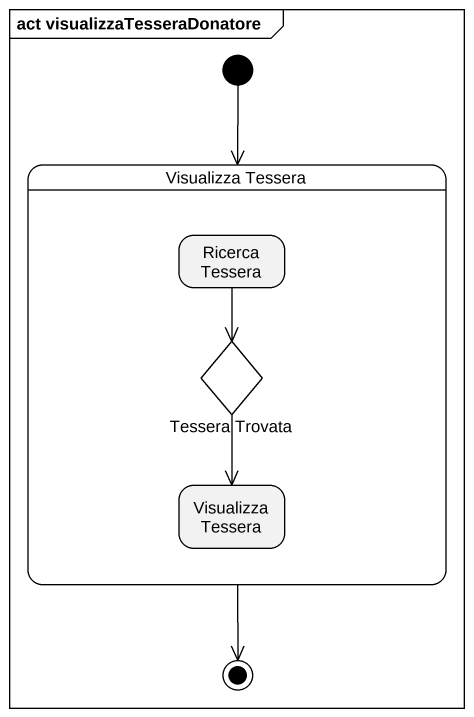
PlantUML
@startuml
mainframe act visualizzaTesseraDonatore
hide empty description
state "Visualizza Tessera" as Visualizza_Tessera {
  state "Ricerca Tessera" as Ricerca_Tessera
  state "Tessera Trovata" as Tessera_Trovata <<choice>>
  state "Visualizza Tessera" as Visualizza_Tessera_2
}
[*] --> Visualizza_Tessera
Ricerca_Tessera --> Tessera_Trovata
Tessera_Trovata --> Visualizza_Tessera_2
Visualizza_Tessera --> [*]
@enduml
